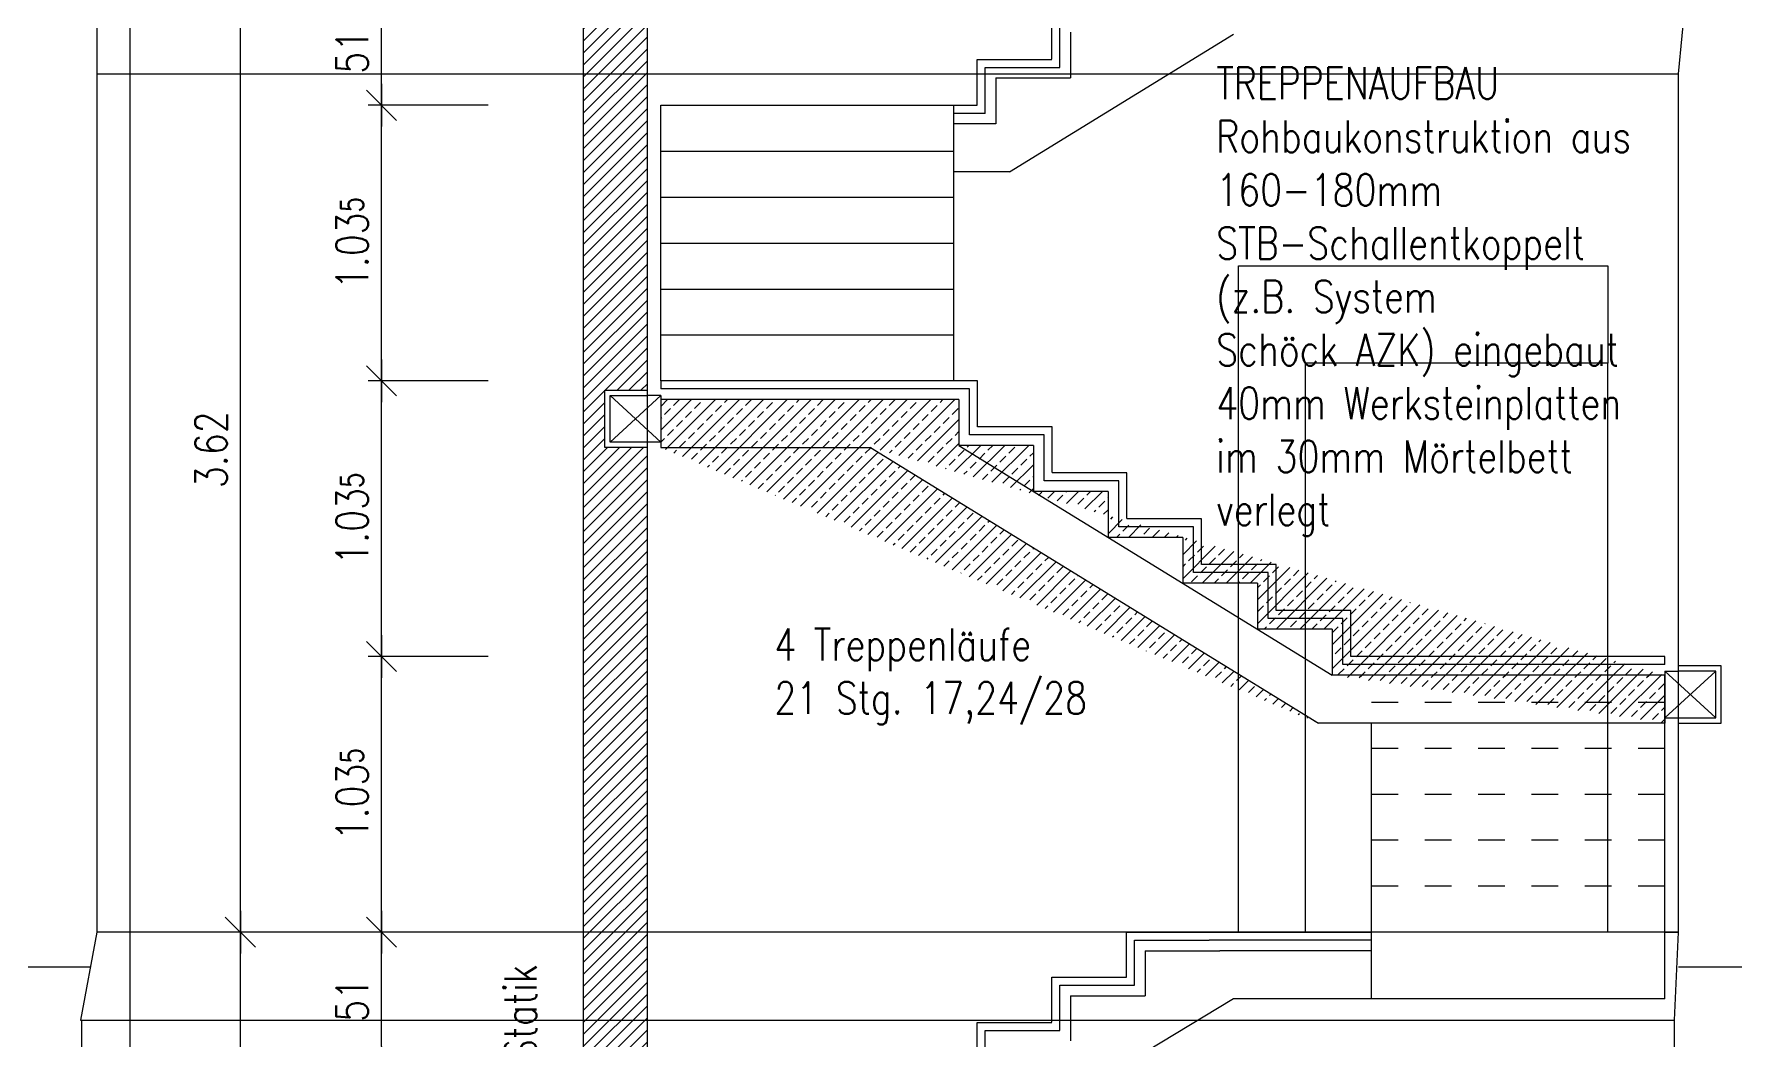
# Model space of a CAD drawing. Header units: metres. Extents: x -3551 to -3365, y -115 to 134.
# Drawn here: x -3469.3 to -3462.92, y 111.18 to 114.96 of the extents above; entities that cross this region are included whole.
import ezdxf

# ---------------------------------------------------------------- set-up
doc = ezdxf.new("R2010")
doc.units = ezdxf.units.M
doc.header["$LTSCALE"] = 0.01
doc.linetypes.add('GESTRICHELT2', pattern=[4.5, 3, -1.5])
doc.linetypes.add('STRICHLINIE', pattern=[0.75, 0.5, -0.25])
doc.layers.get('0').update_dxf_attribs({"linetype": 'CONTINUOUS'})
for name, color, linetype in [('A_abriss', 44, 'STRICHLINIE'), ('A_ansicht', 9, 'CONTINUOUS'), ('A_Aufzug', 3, 'CONTINUOUS'), ('A_schraffur', 10, 'CONTINUOUS'), ('A_STB', 4, 'CONTINUOUS'), ('A_text', 2, 'CONTINUOUS'), ('A_treppe_V2', 3, 'CONTINUOUS'), ('A_wände', 6, 'CONTINUOUS'), ('A_WÄNDE_NEU', 6, 'CONTINUOUS'), ('CKMA0002', 7, 'CONTINUOUS')]:
    doc.layers.add(name, color=color, linetype=linetype)
doc.styles.add('SIMPLEX', font='simplex.shx', dxfattribs={"width": 0.8, "height": 0.1})
doc.styles.add('SIMPLEXD', font='SIMPLEXD.shx', dxfattribs={"width": 0.8, "height": 0.12})
doc.dimstyles.new('DIN', dxfattribs={"dimtxt": 0.03, "dimasz": 0.08, "dimexe": 0.05, "dimexo": 0.244839, "dimgap": 0.05, "dimtad": 1, "dimdec": 4, "dimrnd": 0.0025, "dimzin": 0, "dimdsep": 46, "dimtxsty": 'SIMPLEXD', "dimblk": 'DIMCROSS', "dimblk1": 'DIMCROSS', "dimblk2": 'DIMCROSS', "dimsah": 1, "dimcen": 2.5, "dimdle": 0.04, "dimclrd": 252, "dimclre": 252, "dimclrt": 252, "dimadec": 0, "dimazin": 0, "dimtfac": 1, "dimtdec": 4, "dimtix": 1, "dimtmove": 2, "dimatfit": 3, "dimldrblk": 'DIMCROSS', "dimfxl": 1, "dimtvp": 1, "dimtolj": 1, "dimtzin": 0, "dimarcsym": 0})

# ---------------------------------------------------------------- blocks, each defined once
blk = doc.blocks.new('DIMCROSS')
at = {"color": 0, "linetype": 'ByBlock'}
blk.add_line((-1, 0), (1, 0), dxfattribs=at)
at = {"linetype": 'ByBlock'}
blk.add_line((-0.707107, -0.707107), (0.707107, 0.707107), dxfattribs=at)
blk = doc.blocks.new('*D121')
at = {"layer": 'CKMA0002', "color": 1, "lineweight": -2, "transparency": 16777216}
for p, q in [((-3468.1308, 111.5904), (-3468.5808, 111.5904)), ((-3468.5308, 108.1104), (-3468.5308, 111.5104))]:
    blk.add_line(p, q, dxfattribs=at)
at = {"layer": 'CKMA0002', "color": 1, "lineweight": -2, "transparency": 16777216, "xscale": 0.08, "yscale": 0.08, "zscale": 0.08}
for p, rotation in [((-3468.5308, 111.5904), 90), ((-3468.5308, 108.0304), 270)]:
    blk.add_blockref('DIMCROSS', p, dxfattribs=dict(at, rotation=rotation))
at = {"layer": 'CKMA0002', "color": 3, "transparency": 16777216, "insert": (-3468.6408, 109.8104), "char_height": 0.12, "attachment_point": 5, "rotation": 90, "style": 'SIMPLEXD'}
blk.add_mtext('\\A1;3.56{\\A1\\H0.7x\\S;}', dxfattribs=at)
blk = doc.blocks.new('*D122')
at = {"layer": 'CKMA0002', "color": 1, "lineweight": -2, "transparency": 16777216}
for p, q in [((-3468.1308, 115.2104), (-3468.5808, 115.2104)), ((-3468.5308, 111.6704), (-3468.5308, 115.1304))]:
    blk.add_line(p, q, dxfattribs=at)
at = {"layer": 'CKMA0002', "color": 1, "lineweight": -2, "transparency": 16777216, "xscale": 0.08, "yscale": 0.08, "zscale": 0.08}
for p, rotation in [((-3468.5308, 115.2104), 90), ((-3468.5308, 111.5904), 270)]:
    blk.add_blockref('DIMCROSS', p, dxfattribs=dict(at, rotation=rotation))
at = {"layer": 'CKMA0002', "color": 3, "transparency": 16777216, "insert": (-3468.6408, 113.4004), "char_height": 0.12, "attachment_point": 5, "rotation": 90, "style": 'SIMPLEXD'}
blk.add_mtext('\\A1;3.62{\\A1\\H0.7x\\S;}', dxfattribs=at)
blk = doc.blocks.new('*D137')
at = {"layer": 'CKMA0002', "color": 1, "lineweight": -2, "transparency": 16777216}
for p, q in [((-3467.6019, 111.5904), (-3468.0519, 111.5904)), ((-3468.0019, 111.1615), (-3468.0019, 111.5104))]:
    blk.add_line(p, q, dxfattribs=at)
at = {"layer": 'CKMA0002', "color": 1, "lineweight": -2, "transparency": 16777216, "xscale": 0.08, "yscale": 0.08, "zscale": 0.08}
for p, rotation in [((-3468.0019, 111.5904), 90), ((-3468.0019, 111.0815), 270)]:
    blk.add_blockref('DIMCROSS', p, dxfattribs=dict(at, rotation=rotation))
at = {"layer": 'CKMA0002', "color": 3, "transparency": 16777216, "insert": (-3468.1119, 111.3359), "char_height": 0.12, "attachment_point": 5, "rotation": 90, "style": 'SIMPLEXD'}
blk.add_mtext('\\A1;51{\\A1\\H0.7x\\S;}', dxfattribs=at)
blk = doc.blocks.new('*D138')
at = {"layer": 'CKMA0002', "color": 1, "lineweight": -2, "transparency": 16777216}
for p, q in [((-3467.6019, 112.6244), (-3468.0519, 112.6244)), ((-3468.0019, 111.6704), (-3468.0019, 112.5444))]:
    blk.add_line(p, q, dxfattribs=at)
at = {"layer": 'CKMA0002', "color": 1, "lineweight": -2, "transparency": 16777216, "xscale": 0.08, "yscale": 0.08, "zscale": 0.08}
for p, rotation in [((-3468.0019, 112.6244), 90), ((-3468.0019, 111.5904), 270)]:
    blk.add_blockref('DIMCROSS', p, dxfattribs=dict(at, rotation=rotation))
at = {"layer": 'CKMA0002', "color": 3, "transparency": 16777216, "insert": (-3468.1119, 112.1074), "char_height": 0.12, "attachment_point": 5, "rotation": 90, "style": 'SIMPLEXD'}
blk.add_mtext('\\A1;1.03{\\A1\\H0.7x\\S5;}', dxfattribs=at)
blk = doc.blocks.new('*D139')
at = {"layer": 'CKMA0002', "color": 1, "lineweight": -2, "transparency": 16777216}
for p, q in [((-3467.6019, 113.6586), (-3468.0519, 113.6586)), ((-3468.0019, 112.7044), (-3468.0019, 113.5786))]:
    blk.add_line(p, q, dxfattribs=at)
at = {"layer": 'CKMA0002', "color": 1, "lineweight": -2, "transparency": 16777216, "xscale": 0.08, "yscale": 0.08, "zscale": 0.08}
for p, rotation in [((-3468.0019, 113.6586), 90), ((-3468.0019, 112.6244), 270)]:
    blk.add_blockref('DIMCROSS', p, dxfattribs=dict(at, rotation=rotation))
at = {"layer": 'CKMA0002', "color": 3, "transparency": 16777216, "insert": (-3468.1119, 113.1415), "char_height": 0.12, "attachment_point": 5, "rotation": 90, "style": 'SIMPLEXD'}
blk.add_mtext('\\A1;1.03{\\A1\\H0.7x\\S5;}', dxfattribs=at)
blk = doc.blocks.new('*D140')
at = {"layer": 'CKMA0002', "color": 1, "lineweight": -2, "transparency": 16777216}
for p, q in [((-3467.6019, 114.6929), (-3468.0519, 114.6929)), ((-3468.0019, 113.7386), (-3468.0019, 114.6129))]:
    blk.add_line(p, q, dxfattribs=at)
at = {"layer": 'CKMA0002', "color": 1, "lineweight": -2, "transparency": 16777216, "xscale": 0.08, "yscale": 0.08, "zscale": 0.08}
for p, rotation in [((-3468.0019, 114.6929), 90), ((-3468.0019, 113.6586), 270)]:
    blk.add_blockref('DIMCROSS', p, dxfattribs=dict(at, rotation=rotation))
at = {"layer": 'CKMA0002', "color": 3, "transparency": 16777216, "insert": (-3468.1119, 114.1758), "char_height": 0.12, "attachment_point": 5, "rotation": 90, "style": 'SIMPLEXD'}
blk.add_mtext('\\A1;1.03{\\A1\\H0.7x\\S5;}', dxfattribs=at)
blk = doc.blocks.new('*D141')
at = {"layer": 'CKMA0002', "color": 1, "lineweight": -2, "transparency": 16777216}
for p, q in [((-3467.6019, 115.2101), (-3468.0519, 115.2101)), ((-3468.0019, 114.7729), (-3468.0019, 115.1301))]:
    blk.add_line(p, q, dxfattribs=at)
at = {"layer": 'CKMA0002', "color": 1, "lineweight": -2, "transparency": 16777216, "xscale": 0.08, "yscale": 0.08, "zscale": 0.08}
for p, rotation in [((-3468.0019, 115.2101), 90), ((-3468.0019, 114.6929), 270)]:
    blk.add_blockref('DIMCROSS', p, dxfattribs=dict(at, rotation=rotation))
at = {"layer": 'CKMA0002', "color": 3, "transparency": 16777216, "insert": (-3468.1119, 114.9515), "char_height": 0.12, "attachment_point": 5, "rotation": 90, "style": 'SIMPLEXD'}
blk.add_mtext('\\A1;51{\\A1\\H0.7x\\S75;}', dxfattribs=at)

msp = doc.modelspace()

# ---------------------------------------------------------------- hatches: boundary and pattern name
at = {"layer": 'A_schraffur'}
h = msp.add_hatch(dxfattribs=at)
h.set_pattern_fill('ANSI31', color=256, scale=0.01, style=0)
h.paths.add_polyline_path([(-3467.00473, 118.78036), (-3467.24472, 118.78036), (-3467.24472, 118.43036), (-3467.00473, 118.43036)])
h.paths.add_polyline_path([(-3467.00473, 118.43036), (-3467.24472, 118.43036), (-3467.24472, 115.21036), (-3467.00473, 115.21036), (-3467.00473, 117.00007), (-3467.16478, 117.00007), (-3467.16478, 117.21507), (-3467.00473, 117.21507)])
h.paths.add_polyline_path([(-3467.00473, 115.21036), (-3467.24472, 115.21036), (-3467.24472, 114.81036), (-3467.00473, 114.81036)])
h.paths.add_polyline_path([(-3467.00473, 114.81036), (-3467.24472, 114.81036), (-3467.24472, 111.59036), (-3467.00473, 111.59036), (-3467.00473, 113.40864), (-3467.16478, 113.40864), (-3467.16478, 113.62364), (-3467.00473, 113.62364)])
h = msp.add_hatch(dxfattribs=at)
h.set_pattern_fill('ANSI33', color=256, scale=0.01, style=0)
edge = h.paths.add_edge_path()
edge.add_line((-3466.95478, 113.58864), (-3466.95478, 113.40864))
edge.add_line((-3465.83724, 113.58864), (-3466.95478, 113.58864))
edge.add_line((-3466.16821, 113.40864), (-3464.48821, 112.37435))
edge.add_line((-3466.95478, 113.40864), (-3466.16821, 113.40864))
edge.add_line((-3465.83724, 113.58864), (-3465.83724, 113.41626))
edge.add_line((-3465.55724, 113.41626), (-3465.83724, 113.41626))
edge.add_line((-3465.55724, 113.41626), (-3465.55724, 113.24468))
edge.add_line((-3465.27724, 113.24388), (-3465.55724, 113.24388))
edge.add_line((-3465.27724, 113.24388), (-3465.27724, 113.0715))
edge.add_line((-3464.99724, 113.0715), (-3465.27724, 113.0715))
edge.add_line((-3464.99724, 113.0715), (-3464.99724, 112.89912))
edge.add_line((-3464.71724, 112.89912), (-3464.99724, 112.89912))
edge.add_line((-3464.71724, 112.89912), (-3464.71724, 112.72754))
edge.add_line((-3464.43724, 112.72674), (-3464.71724, 112.72674))
edge.add_line((-3464.43724, 112.72674), (-3464.43724, 112.55436))
edge.add_line((-3463.18973, 112.55436), (-3464.43663, 112.55435))
edge.add_line((-3463.18973, 112.37436), (-3464.48821, 112.37435))
edge.add_line((-3463.18973, 112.37436), (-3463.18973, 112.55436))
h = msp.add_hatch(dxfattribs=at)
h.set_pattern_fill('ANSI31', color=256, scale=0.01, style=0)
h.paths.add_polyline_path([(-3467.00473, 111.59036), (-3467.24472, 111.59036), (-3467.24472, 111.26036), (-3467.00473, 111.26036)])
h.paths.add_polyline_path([(-3467.00473, 111.26036), (-3467.24472, 111.26036), (-3467.24472, 108.03036), (-3467.00472, 108.03036), (-3467.00473, 109.81436), (-3467.16476, 109.81436), (-3467.16476, 110.02936), (-3467.00473, 110.02936)])

# ---------------------------------------------------------------- linework, layer by layer
at = {"layer": 'A_abriss', "linetype": 'Continuous'}
for p, q in [((-3469.06882, 114.81036), (-3463.13881, 114.81036)), ((-3463.13881, 111.59036), (-3469.06882, 111.59036)), ((-3469.1303, 111.26036), (-3463.15311, 111.26036))]:
    msp.add_line(p, q, dxfattribs=at)
at = {"layer": 'A_ansicht'}
msp.add_line((-3463.40311, 114.09008, 0), (-3463.40311, 113.72507, 0), dxfattribs=at)
at = {"layer": 'A_ansicht', "elevation": 0}
for points in [[(-3464.78812, 111.59007), (-3464.78812, 114.09007), (-3463.40311, 114.09008)], [(-3463.40311, 111.59007), (-3463.40311, 113.72507), (-3464.53813, 113.72506), (-3464.53812, 111.59007)]]:
    msp.add_lwpolyline(points, dxfattribs=at)
at = {"layer": 'A_Aufzug', "color": 7, "linetype": 'Continuous'}
msp.add_line((-3468.94472, 101.29279), (-3468.94472, 122.42279), dxfattribs=at)
at = {"layer": 'A_STB', "color": 1}
for p, q in [((-3465.64687, 114.44293, 0), (-3464.80718, 114.96036, 0)), ((-3465.41787, 114.96769, 0), (-3465.41787, 114.79611, 0)), ((-3465.69787, 114.79531, 0), (-3465.41787, 114.79531, 0)), ((-3465.69787, 114.79531, 0), (-3465.69787, 114.62293, 0)), ((-3465.69787, 114.62293, 0), (-3465.85586, 114.62293, 0)), ((-3465.64687, 114.44293, 0), (-3465.85586, 114.44293, 0)), ((-3464.28972, 111.56036, 0), (-3464.89788, 111.56036, 0)), ((-3465.13787, 111.52036), (-3464.85787, 111.52036)), ((-3465.13787, 111.52036), (-3465.13787, 111.35163, 0)), ((-3464.28972, 111.52036, 0), (-3464.85788, 111.52036, 0)), ((-3464.80763, 111.34036, 0), (-3465.64763, 110.83179, 0)), ((-3465.41787, 111.35083), (-3465.13787, 111.35083)), ((-3465.41787, 111.35083), (-3465.41787, 111.18211, 0)), ((-3464.28972, 111.34036), (-3464.80763, 111.34036, 0))]:
    msp.add_line(p, q, dxfattribs=at)
at = {"layer": 'A_STB', "color": 2}
for p, q in [((-3467.16478, 113.40864, 0), (-3467.16478, 113.62364, 0)), ((-3467.16478, 113.62364, 0), (-3467.00478, 113.62364, 0)), ((-3467.14478, 113.42864, 0), (-3467.14478, 113.60364, 0)), ((-3467.14478, 113.60364, 0), (-3467.00478, 113.60364, 0)), ((-3466.95478, 113.60364, 0), (-3467.14478, 113.42864, 0)), ((-3467.14478, 113.60364, 0), (-3466.95478, 113.42864, 0)), ((-3466.95478, 113.60364, 0), (-3467.00478, 113.60364, 0)), ((-3466.95478, 113.60364, 0), (-3466.95478, 113.58864, 0)), ((-3467.00478, 113.40864, 0), (-3467.16478, 113.40864, 0)), ((-3467.00478, 113.42864, 0), (-3467.14478, 113.42864, 0)), ((-3466.95478, 113.42864, 0), (-3467.00478, 113.42864, 0)), ((-3462.99881, 112.56936), (-3463.18973, 112.39436, 0)), ((-3463.18973, 112.56935, 0), (-3463.13881, 112.56935)), ((-3463.18973, 112.56935, 0), (-3463.18973, 112.55436, 0)), ((-3463.18973, 112.56935, 0), (-3462.99881, 112.39436)), ((-3462.97881, 112.58936), (-3463.13881, 112.58935)), ((-3462.99881, 112.56936), (-3463.13881, 112.56935)), ((-3462.99881, 112.39436), (-3462.99881, 112.56936)), ((-3462.97881, 112.37436), (-3462.97881, 112.58936)), ((-3463.18973, 112.39436, 0), (-3463.13881, 112.39436)), ((-3463.13881, 112.39436), (-3462.99881, 112.39436)), ((-3464.28972, 111.34036, 0), (-3464.28972, 112.37435, 0)), ((-3463.18975, 111.34036, 0), (-3463.18975, 112.37436, 0)), ((-3463.13881, 112.37436), (-3462.97881, 112.37436)), ((-3463.18975, 111.59036), (-3463.13881, 111.59036)), ((-3463.18973, 111.34036, 0), (-3464.28972, 111.34036, 0))]:
    msp.add_line(p, q, dxfattribs=at)
at = {"layer": 'A_STB'}
for p, q in [((-3465.83724, 113.58864, 0), (-3466.95478, 113.58864, 0)), ((-3466.95478, 113.58864, 0), (-3466.95478, 113.40864, 0)), ((-3465.83724, 113.58864, 0), (-3465.83724, 113.41626, 0)), ((-3466.95478, 113.40864, 0), (-3466.16821, 113.40864, 0)), ((-3466.16821, 113.40864, 0), (-3464.48821, 112.37435, 0)), ((-3465.55724, 113.41626, 0), (-3465.83724, 113.41626, 0)), ((-3465.55724, 113.41626, 0), (-3465.55724, 113.24468, 0)), ((-3465.27724, 113.24388, 0), (-3465.55724, 113.24388, 0)), ((-3465.27724, 113.24388, 0), (-3465.27724, 113.0715, 0)), ((-3464.99724, 113.0715, 0), (-3465.27724, 113.0715, 0)), ((-3464.99724, 113.0715, 0), (-3464.99724, 112.89912, 0)), ((-3464.71724, 112.89912, 0), (-3464.99724, 112.89912, 0)), ((-3464.71724, 112.89912, 0), (-3464.71724, 112.72754, 0)), ((-3464.43724, 112.72674, 0), (-3464.71724, 112.72674, 0)), ((-3464.43724, 112.72674, 0), (-3464.43724, 112.55436)), ((-3463.18973, 112.55436, 0), (-3464.43663, 112.55435, 0)), ((-3463.18973, 112.55436, 0), (-3463.18973, 112.37436, 0)), ((-3463.18973, 112.37436, 0), (-3463.18973, 112.55436, 0)), ((-3463.18973, 112.37436, 0), (-3464.48821, 112.37435, 0))]:
    msp.add_line(p, q, dxfattribs=at)
at = {"layer": 'A_treppe_V2', "color": 1}
for p, q in [((-3465.48787, 114.86611, 0), (-3465.48787, 115.03769, 0)), ((-3465.45787, 114.83531, 0), (-3465.45787, 115.00769, 0)), ((-3465.76791, 114.69293, 0), (-3465.76787, 114.86531, 0)), ((-3465.76787, 114.86531, 0), (-3465.48787, 114.86531, 0)), ((-3465.73787, 114.83531, 0), (-3465.45787, 114.83531, 0)), ((-3465.73787, 114.66213, 0), (-3465.73787, 114.83531, 0)), ((-3465.85586, 114.69293, 0), (-3465.76787, 114.69293, 0)), ((-3465.73787, 114.66213, 0), (-3465.85586, 114.66213, 0)), ((-3465.83724, 113.41626, 0), (-3464.43724, 112.55436)), ((-3465.20787, 111.42083), (-3465.20787, 111.59036)), ((-3465.20787, 111.59036), (-3464.28977, 111.59035, 0)), ((-3465.17787, 111.56036), (-3464.89787, 111.56036)), ((-3465.17787, 111.39083, 0), (-3465.17787, 111.56036)), ((-3464.28973, 111.59036), (-3464.92788, 111.59036, 0)), ((-3465.48787, 111.25211, 0), (-3465.48787, 111.42083)), ((-3465.48787, 111.42083), (-3465.20787, 111.42083)), ((-3465.45787, 111.39083), (-3465.17787, 111.39083)), ((-3465.45787, 111.22131, 0), (-3465.45787, 111.39083)), ((-3465.76787, 111.08179, 0), (-3465.76787, 111.25131)), ((-3465.76787, 111.25131), (-3465.48787, 111.25131)), ((-3465.73787, 111.22131), (-3465.45787, 111.22131)), ((-3465.73787, 111.05099, 0), (-3465.73787, 111.22131))]:
    msp.add_line(p, q, dxfattribs=at)
at = {"layer": 'A_treppe_V2', "color": 10}
for p, q in [((-3466.95478, 113.65864, 0), (-3466.95478, 114.69293, 0)), ((-3466.95478, 114.69293, 0), (-3465.85586, 114.69293, 0)), ((-3465.85586, 113.65864, 0), (-3465.85586, 114.69293, 0)), ((-3466.95478, 114.52055, 0), (-3465.85586, 114.52055, 0)), ((-3466.95478, 114.34817, 0), (-3465.85586, 114.34817, 0)), ((-3466.95478, 114.17578, 0), (-3465.85586, 114.17578, 0)), ((-3466.95478, 114.0034, 0), (-3465.85586, 114.0034, 0)), ((-3466.95478, 113.83102, 0), (-3465.85586, 113.83102, 0))]:
    msp.add_line(p, q, dxfattribs=at)
at = {"layer": 'A_treppe_V2'}
for p, q in [((-3465.76724, 113.65864, 0), (-3466.95478, 113.65864, 0)), ((-3466.95478, 113.65864, 0), (-3466.95478, 113.62864, 0)), ((-3465.76724, 113.48626, 0), (-3465.76724, 113.65864, 0)), ((-3465.79724, 113.62864, 0), (-3466.95478, 113.62864, 0)), ((-3465.79724, 113.45626, 0), (-3465.79724, 113.62864, 0)), ((-3465.48724, 113.48626, 0), (-3465.76724, 113.48626, 0)), ((-3465.48724, 113.31468, 0), (-3465.48724, 113.48626, 0)), ((-3465.51724, 113.45626, 0), (-3465.79724, 113.45626, 0)), ((-3465.51724, 113.28388, 0), (-3465.51724, 113.45626, 0)), ((-3465.23724, 113.28388, 0), (-3465.51724, 113.28388, 0)), ((-3465.20724, 113.31388, 0), (-3465.48724, 113.31388, 0)), ((-3465.23724, 113.1115, 0), (-3465.23724, 113.28388, 0)), ((-3465.20724, 113.1423, 0), (-3465.20724, 113.31388, 0)), ((-3464.95724, 113.1115, 0), (-3465.23724, 113.1115, 0)), ((-3464.92724, 113.1415, 0), (-3465.20724, 113.1415, 0)), ((-3464.95724, 112.93912, 0), (-3464.95724, 113.1115, 0)), ((-3464.92724, 112.96992, 0), (-3464.92724, 113.1415, 0)), ((-3464.64726, 112.96912, 0), (-3464.92724, 112.96912, 0)), ((-3464.64725, 112.79674, 0), (-3464.64724, 112.96912, 0)), ((-3464.67724, 112.93912, 0), (-3464.95724, 112.93912, 0)), ((-3464.67724, 112.76674, 0), (-3464.67724, 112.93912, 0)), ((-3464.39724, 112.76674, 0), (-3464.67724, 112.76674, 0)), ((-3464.36724, 112.79674, 0), (-3464.64724, 112.79674, 0)), ((-3464.39724, 112.59435), (-3464.39724, 112.76674, 0)), ((-3464.36724, 112.62435), (-3464.36724, 112.79674, 0)), ((-3463.18973, 112.59436, 0), (-3464.39724, 112.59435, 0)), ((-3463.18973, 112.62436, 0), (-3464.36724, 112.62435, 0)), ((-3463.18973, 112.59436, 0), (-3463.18973, 112.62436, 0))]:
    msp.add_line(p, q, dxfattribs=at)
at = {"layer": 'A_treppe_V2', "color": 1, "linetype": 'GESTRICHELT2'}
for p, q in [((-3463.18973, 112.45197, 0), (-3464.28975, 112.45197)), ((-3463.18973, 112.27959, 0), (-3464.28975, 112.27959)), ((-3463.18973, 112.10721, 0), (-3464.28975, 112.10721)), ((-3463.18972, 111.93483, 0), (-3464.28975, 111.93483)), ((-3463.18972, 111.76245, 0), (-3464.28974, 111.76244))]:
    msp.add_line(p, q, dxfattribs=at)
at = {"layer": 'A_treppe_V2', "color": 2, "linetype": 'GESTRICHELT2'}
msp.add_line((-3463.18975, 111.59036), (-3464.28977, 111.59035, 0), dxfattribs=at)
at = {"layer": 'A_treppe_V2', "color": 2}
msp.add_line((-3463.15311, 111.59036), (-3464.28972, 111.59036, 0), dxfattribs=at)
at = {"layer": 'A_wände'}
for p, q in [((-3469.06926, 118.43036), (-3469.06882, 114.81036)), ((-3463.13881, 114.81036), (-3463.09963, 115.21036)), ((-3469.06882, 114.81036), (-3469.06882, 111.59036)), ((-3463.13881, 111.59036), (-3463.13881, 114.81036)), ((-3469.06881, 111.59036), (-3469.1303, 111.26036)), ((-3463.15311, 111.26036), (-3463.13881, 111.59036)), ((-3469.12478, 108.03036), (-3469.1248, 111.26036)), ((-3463.15311, 108.03036), (-3463.15311, 111.26036))]:
    msp.add_line(p, q, dxfattribs=at)
at = {"layer": 'A_wände', "color": 1}
for p, q in [((-3475.82403, 111.46036), (-3469.09303, 111.46036)), ((-3463.13881, 111.46036), (-3442.29044, 111.46036))]:
    msp.add_line(p, q, dxfattribs=at)
at = {"layer": 'A_WÄNDE_NEU'}
for p, q in [((-3467.24472, 103.24036), (-3467.24472, 125.65036, 0)), ((-3467.00472, 103.24036), (-3467.00474, 125.65036, 0))]:
    msp.add_line(p, q, dxfattribs=at)

# ---------------------------------------------------------------- texts
at = {"layer": 'A_text', "linetype": 'Continuous', "char_height": 0.12, "attachment_point": 1, "style": 'SIMPLEX'}
for s, insert, width in [('TREPPENAUFBAU\\PRohbaukonstruktion aus 160-180mm STB-Schallentkoppelt\\P(z.B. System \\PSchöck AZK) eingebaut\\P40mm Werksteinplatten  im 30mm Mörtelbett verlegt', (-3464.87184, 114.83582), 1.7677), ('4 Treppenläufe\\P21 Stg. 17,24/28', (-3466.52895, 112.72913), 2.2328)]:
    msp.add_mtext(s, dxfattribs=dict(at, insert=insert, width=width))
at = {"layer": 'A_text', "linetype": 'Continuous', "insert": (-3467.5411, 106.30895), "char_height": 0.12, "width": 5.9439509, "attachment_point": 1, "rotation": 90, "style": 'SIMPLEX'}
msp.add_mtext('Einbauteile + zusätzliche Ringbalken nach Fachplanung Aufzugsbau und Statik', dxfattribs=at)

# ---------------------------------------------------------------- dimensions: what is measured, and where the dimension line sits
at = {"layer": 'CKMA0002'}
for base, p1, p2, text, override, picture, middle in [((-3468.53077, 115.21036), (-3468.13077, 111.59036), (-3468.13077, 115.21036), '3.62{\\A1\\H0.7x\\S;}', {"dimexo": 0, "dimse1": 1, "dimclrd": 1, "dimclre": 1, "dimclrt": 3}, '*D122', (-3468.64077, 113.40036)), ((-3468.00187, 115.21007), (-3466.40532, 114.69293), (-3465.20787, 115.21007), '51{\\A1\\H0.7x\\S75;}', {"dimexo": 2.393999, "dimse1": 1, "dimclrd": 1, "dimclre": 1, "dimclrt": 3}, '*D141', (-3468.11187, 114.9515)), ((-3468.00187, 114.69293), (-3465.76724, 113.65864), (-3466.40532, 114.69293), '1.03{\\A1\\H0.7x\\S5;}', {"dimexo": 1.196553, "dimse1": 1, "dimclrd": 1, "dimclre": 1, "dimclrt": 3}, '*D140', (-3468.11187, 114.17578)), ((-3468.00187, 113.65864), (-3463.77849, 112.62435), (-3465.76724, 113.65864), '1.03{\\A1\\H0.7x\\S5;}', {"dimexo": 1.83463, "dimse1": 1, "dimclrd": 1, "dimclre": 1, "dimclrt": 3}, '*D139', (-3468.11187, 113.1415)), ((-3468.00187, 112.62435), (-3465.20787, 111.59036), (-3463.77849, 112.62435), '1.03{\\A1\\H0.7x\\S5;}', {"dimexo": 3.823388, "dimse1": 1, "dimclrd": 1, "dimclre": 1, "dimclrt": 3}, '*D138', (-3468.11187, 112.10736)), ((-3468.53077, 111.59036), (-3468.13077, 108.03036), (-3468.13077, 111.59036), '3.56{\\A1\\H0.7x\\S;}', {"dimexo": 0, "dimse1": 1, "dimclrd": 1, "dimclre": 1, "dimclrt": 3}, '*D121', (-3468.64077, 109.81036)), ((-3468.00187, 111.59036), (-3466.361, 111.0815), (-3465.20787, 111.59036), '51{\\A1\\H0.7x\\S;}', {"dimexo": 2.393999, "dimse1": 1, "dimclrd": 1, "dimclre": 1, "dimclrt": 3}, '*D137', (-3468.11187, 111.33593))]:
    dim = msp.add_linear_dim(base=base, p1=p1, p2=p2, angle=90, text=text, dimstyle='DIN', override=override, dxfattribs=at)
    dim.commit()
    dim.dimension.update_dxf_attribs({"geometry": picture, "text_midpoint": middle})

doc.saveas('drawing.dxf')
